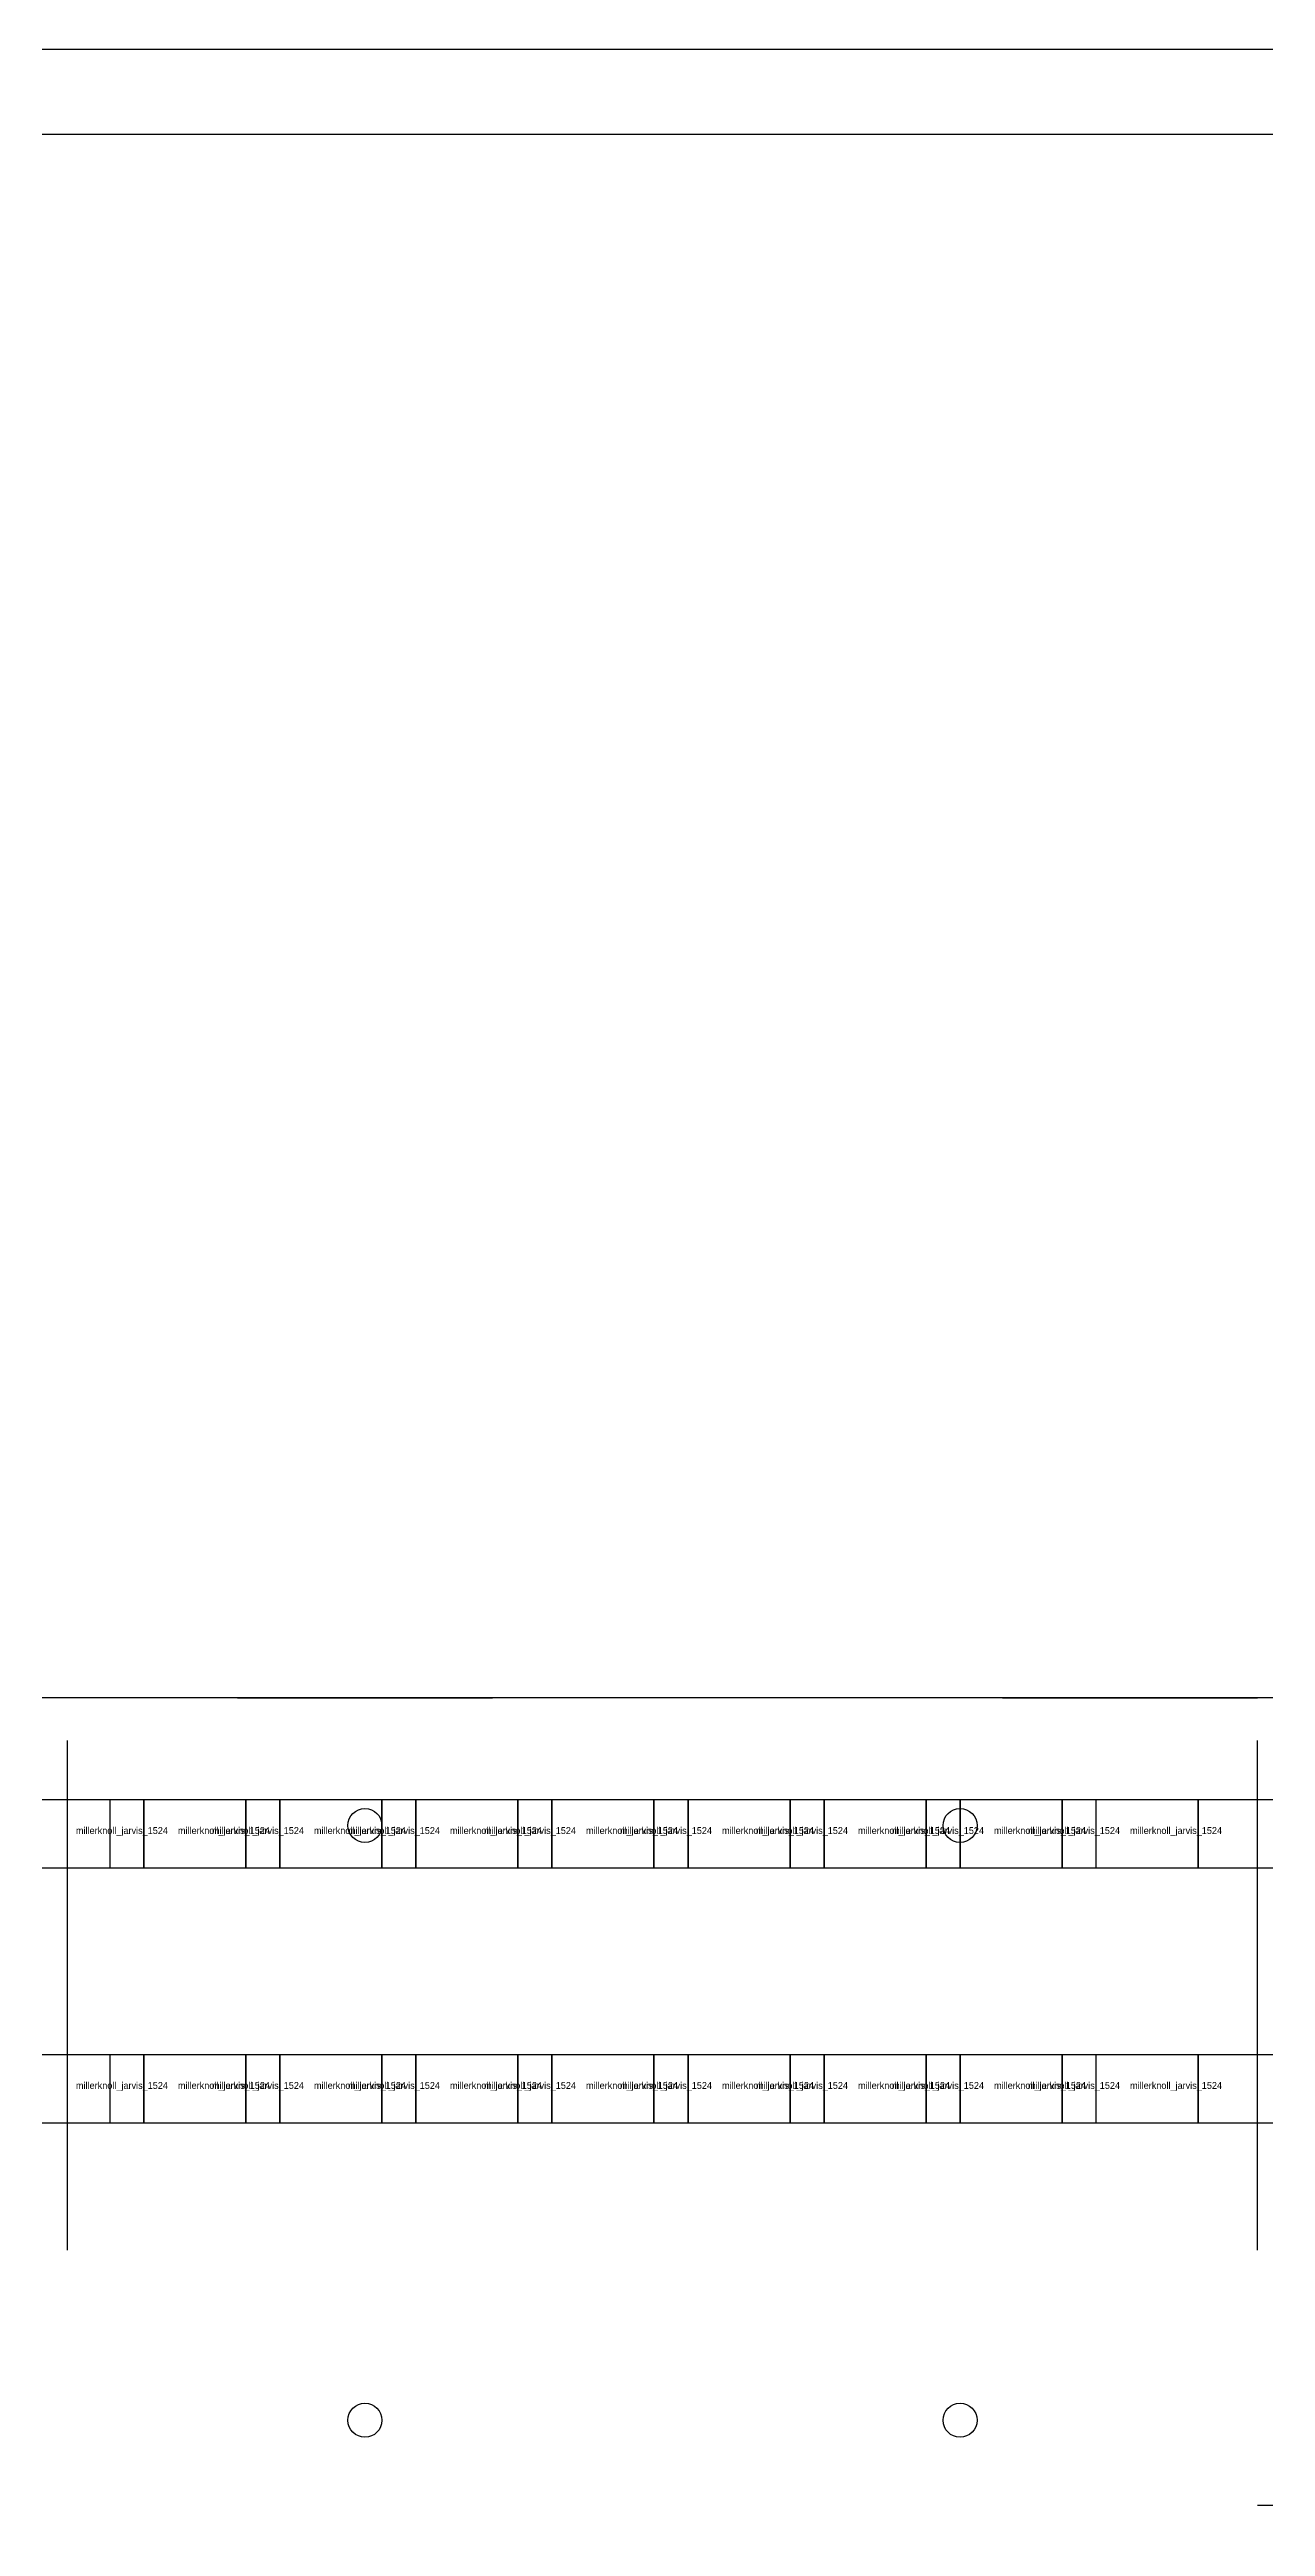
# Model space of a CAD drawing. Header units: metres. Extents: x 0 to 84100, y 0 to 59400.
# Drawn here: x 27790 to 42093, y 30250 to 59400 of the extents above; entities that cross this region are included whole.
import ezdxf

# ---------------------------------------------------------------- set-up
doc = ezdxf.new("R2010")
doc.units = ezdxf.units.M
for name, color, linetype in [('AGENCEMENT', 7, 'Continuous'), ('CLOISONS', 1, 'Continuous'), ('MOBILIER', 5, 'Continuous')]:
    doc.layers.add(name, color=color, linetype=linetype)

msp = doc.modelspace()

# ---------------------------------------------------------------- linework, layer by layer
at = {"layer": 'AGENCEMENT'}
for p, q in [((30000, 40000), (33000, 40000)), ((39000, 40000), (42000, 40000))]:
    msp.add_line(p, q, dxfattribs=at)
for points in [[(0, 0), (84100, 0), (84100, 59400), (0, 59400)], [(1000, 1000), (83100, 1000), (83100, 58400), (1000, 58400)], [(0, 0), (60000, 0), (60000, 40000), (0, 40000)]]:
    msp.add_lwpolyline(points, close=True, dxfattribs=at)
for centre in [(31500, 38500), (38500, 38500), (31500, 31500), (38500, 31500)]:
    msp.add_circle(centre, 200, dxfattribs=at)
at = {"layer": 'CLOISONS'}
for p, q in [((28000, 33500), (28000, 39500)), ((42000, 33500), (42000, 39500)), ((42000, 30500), (59500, 30500))]:
    msp.add_line(p, q, dxfattribs=at)
at = {"layer": 'MOBILIER'}
for points in [[(27300, 38000), (28900, 38000), (28900, 38800), (27300, 38800)], [(28500, 38000), (30100, 38000), (30100, 38800), (28500, 38800)], [(28900, 38000), (30500, 38000), (30500, 38800), (28900, 38800)], [(30100, 38000), (31700, 38000), (31700, 38800), (30100, 38800)], [(30500, 38000), (32100, 38000), (32100, 38800), (30500, 38800)], [(31700, 38000), (33300, 38000), (33300, 38800), (31700, 38800)], [(32100, 38000), (33700, 38000), (33700, 38800), (32100, 38800)], [(33300, 38000), (34900, 38000), (34900, 38800), (33300, 38800)], [(33700, 38000), (35300, 38000), (35300, 38800), (33700, 38800)], [(34900, 38000), (36500, 38000), (36500, 38800), (34900, 38800)], [(35300, 38000), (36900, 38000), (36900, 38800), (35300, 38800)], [(36500, 38000), (38100, 38000), (38100, 38800), (36500, 38800)], [(36900, 38000), (38500, 38000), (38500, 38800), (36900, 38800)], [(38100, 38000), (39700, 38000), (39700, 38800), (38100, 38800)], [(38500, 38000), (40100, 38000), (40100, 38800), (38500, 38800)], [(39700, 38000), (41300, 38000), (41300, 38800), (39700, 38800)], [(41300, 38000), (42900, 38000), (42900, 38800), (41300, 38800)], [(27300, 35000), (28900, 35000), (28900, 35800), (27300, 35800)], [(28500, 35000), (30100, 35000), (30100, 35800), (28500, 35800)], [(28900, 35000), (30500, 35000), (30500, 35800), (28900, 35800)], [(30100, 35000), (31700, 35000), (31700, 35800), (30100, 35800)], [(30500, 35000), (32100, 35000), (32100, 35800), (30500, 35800)], [(31700, 35000), (33300, 35000), (33300, 35800), (31700, 35800)], [(32100, 35000), (33700, 35000), (33700, 35800), (32100, 35800)], [(33300, 35000), (34900, 35000), (34900, 35800), (33300, 35800)], [(33700, 35000), (35300, 35000), (35300, 35800), (33700, 35800)], [(34900, 35000), (36500, 35000), (36500, 35800), (34900, 35800)], [(35300, 35000), (36900, 35000), (36900, 35800), (35300, 35800)], [(36500, 35000), (38100, 35000), (38100, 35800), (36500, 35800)], [(36900, 35000), (38500, 35000), (38500, 35800), (36900, 35800)], [(38100, 35000), (39700, 35000), (39700, 35800), (38100, 35800)], [(38500, 35000), (40100, 35000), (40100, 35800), (38500, 35800)], [(39700, 35000), (41300, 35000), (41300, 35800), (39700, 35800)], [(41300, 35000), (42900, 35000), (42900, 35800), (41300, 35800)]]:
    msp.add_lwpolyline(points, close=True, dxfattribs=at)

# ---------------------------------------------------------------- texts
for p in [(28100, 38400), (29300, 38400), (29700, 38400), (30900, 38400), (31300, 38400), (32500, 38400), (32900, 38400), (34100, 38400), (34500, 38400), (35700, 38400), (36100, 38400), (37300, 38400), (37700, 38400), (38900, 38400), (39300, 38400), (40500, 38400), (28100, 35400), (29300, 35400), (29700, 35400), (30900, 35400), (31300, 35400), (32500, 35400), (32900, 35400), (34100, 35400), (34500, 35400), (35700, 35400), (36100, 35400), (37300, 35400), (37700, 35400), (38900, 35400), (39300, 35400), (40500, 35400)]:
    msp.add_text('millerknoll_jarvis_1524', height=80, dxfattribs=at).set_placement(p)

doc.saveas('drawing.dxf')
